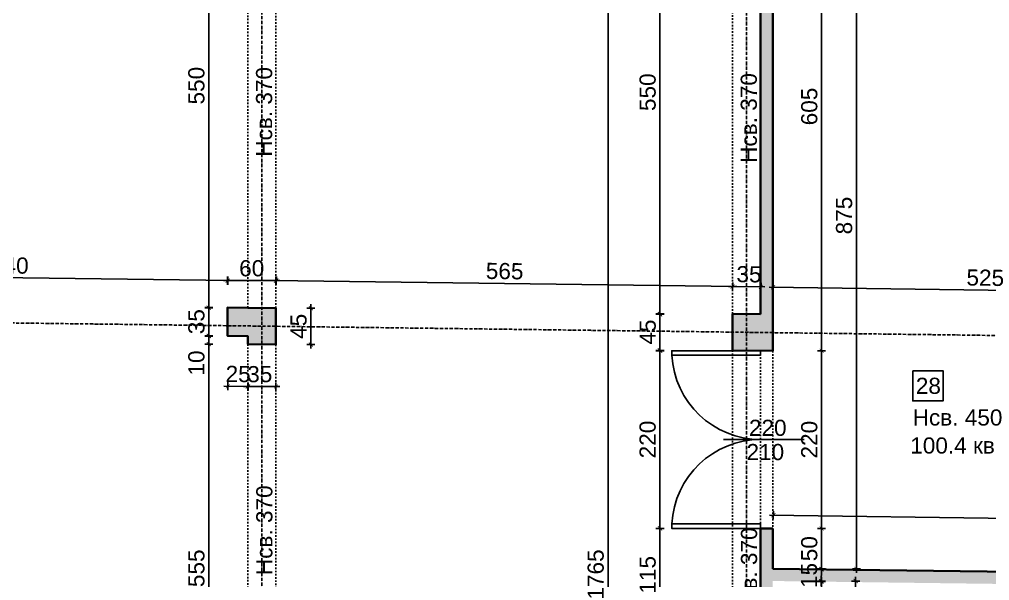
# Model space of a CAD drawing. Header units: inches. Extents: x -72385 to 39588, y -6525 to 66685.
# Drawn here: x -43225 to -42024, y 2075 to 2770 of the extents above; entities that cross this region are included whole.
import ezdxf

# ---------------------------------------------------------------- set-up
doc = ezdxf.new("R2010")
doc.units = ezdxf.units.IN
doc.header["$MEASUREMENT"] = 0
doc.linetypes.add('DashDot', pattern=[0.6, 0.4, -0.1, 0, -0.1])
doc.linetypes.add('Hidden', pattern=[0.4, 0.2, -0.2])
for name, color, linetype, lineweight in [('Врати', 251, 'Continuous', 25), ('Надписи Hсв', 252, 'Continuous', 25), ('Надписи врати', 252, 'Continuous', 25), ('Надписи коти вътрешни', 252, 'Continuous', 25), ('Надписи номера на пом.', 252, 'Continuous', 25), ('Надписи площ', 252, 'Continuous', 25), ('Оси', 252, 'DashDot', 25), ('Пунктир', 253, 'Hidden', 25), ('Разрезни линии', 7, 'Continuous', 35), ('Щрих стени', 254, 'Continuous', 25)]:
    doc.layers.add(name, color=color, linetype=linetype, lineweight=lineweight)
doc.styles.add('Arial Regular', font='arial.ttf')
doc.styles.get("Standard").update_dxf_attribs({"font": 'arial.ttf'})
doc.dimstyles.new('Annotative', dxfattribs={"dimscale": 0, "dimtxt": 20, "dimasz": 5, "dimexe": 5, "dimexo": 5, "dimgap": 5, "dimtad": 1, "dimdec": 0, "dimzin": 0, "dimdsep": 46, "dimtxsty": 'Standard', "dimblk": 'ARCHTICK', "dimcen": 5, "dimdle": 5, "dimadec": 0, "dimazin": 0, "dimtfac": 1, "dimtdec": 0, "dimtofl": 0, "dimtmove": 0, "dimatfit": 3, "dimldrblk": 'ARCHTICK', "dimfxl": 5, "dimfxlon": 1, "dimtolj": 1, "dimtzin": 0, "dimarcsym": 1})

# ---------------------------------------------------------------- blocks, each defined once
blk = doc.blocks.new('_ArchTick')
at = {"color": 0, "linetype": 'ByBlock', "const_width": 0.15}
blk.add_lwpolyline([(-0.5, -0.5), (0.5, 0.5)], dxfattribs=at)
blk = doc.blocks.new('*D2200')
at = {"layer": 'Defpoints', "color": 0, "ltscale": 50, "transparency": 16777216}
for p in [(-42942.3, 2368.1), (-42990.5, 1813), (-42942.3, 1813)]:
    blk.add_point(p, dxfattribs=at)
at = {"layer": 'Надписи коти вътрешни', "color": 0, "lineweight": -2, "ltscale": 50, "transparency": 16777216}
for p, q in [((-42985.5, 2368.1), (-42995.5, 2368.1)), ((-42990.5, 2373.1), (-42990.5, 1808)), ((-42985.5, 1813), (-42995.5, 1813))]:
    blk.add_line(p, q, dxfattribs=at)
at = {"layer": 'Надписи коти вътрешни', "color": 0, "lineweight": -2, "ltscale": 50, "transparency": 16777216, "xscale": 5, "yscale": 5, "zscale": 5}
for p, rotation in [((-42990.5, 2368.1), 90), ((-42990.5, 1813), 270)]:
    blk.add_blockref('_ArchTick', p, dxfattribs=dict(at, rotation=rotation))
at = {"layer": 'Надписи коти вътрешни', "color": 0, "ltscale": 50, "transparency": 16777216, "insert": (-43005.7, 2090.6), "char_height": 20, "attachment_point": 5, "rotation": 90}
blk.add_mtext('\\A1;555', dxfattribs=at)
blk = doc.blocks.new('*D2201')
at = {"layer": 'Defpoints', "color": 0, "ltscale": 50, "transparency": 16777216}
for p in [(-42942.3, 2378.1), (-42990.5, 2368.1), (-42942.3, 2368.1)]:
    blk.add_point(p, dxfattribs=at)
at = {"layer": 'Надписи коти вътрешни', "color": 0, "lineweight": -2, "ltscale": 50, "transparency": 16777216}
for p, q in [((-42985.5, 2378.1), (-42995.5, 2378.1)), ((-42990.5, 2383.1), (-42990.5, 2368.1)), ((-42985.5, 2368.1), (-42995.5, 2368.1)), ((-42990.5, 2368.1), (-42990.5, 2326.4))]:
    blk.add_line(p, q, dxfattribs=at)
at = {"layer": 'Надписи коти вътрешни', "color": 0, "lineweight": -2, "ltscale": 50, "transparency": 16777216, "xscale": 5, "yscale": 5, "zscale": 5}
for p, rotation in [((-42990.5, 2378.1), 90), ((-42990.5, 2368.1), 270)]:
    blk.add_blockref('_ArchTick', p, dxfattribs=dict(at, rotation=rotation))
at = {"layer": 'Надписи коти вътрешни', "color": 0, "ltscale": 50, "transparency": 16777216, "insert": (-43005.7, 2344.7), "char_height": 20, "attachment_point": 5, "rotation": 90}
blk.add_mtext('\\A1;10', dxfattribs=at)
blk = doc.blocks.new('*D2202')
at = {"layer": 'Defpoints', "color": 0, "ltscale": 50, "transparency": 16777216}
for p in [(-42990.5, 2413.4), (-42967.3, 2413.4), (-42967.3, 2378.4)]:
    blk.add_point(p, dxfattribs=at)
at = {"layer": 'Надписи коти вътрешни', "color": 0, "lineweight": -2, "ltscale": 50, "transparency": 16777216}
for p, q in [((-42990.5, 2373.4), (-42990.5, 2418.4)), ((-42985.5, 2413.4), (-42995.5, 2413.4)), ((-42985.5, 2378.4), (-42995.5, 2378.4))]:
    blk.add_line(p, q, dxfattribs=at)
at = {"layer": 'Надписи коти вътрешни', "color": 0, "lineweight": -2, "ltscale": 50, "transparency": 16777216, "xscale": 5, "yscale": 5, "zscale": 5}
for p, rotation in [((-42990.5, 2413.4), 90), ((-42990.5, 2378.4), 270)]:
    blk.add_blockref('_ArchTick', p, dxfattribs=dict(at, rotation=rotation))
at = {"layer": 'Надписи коти вътрешни', "color": 0, "ltscale": 50, "transparency": 16777216, "insert": (-43005.7, 2395.9), "char_height": 20, "attachment_point": 5, "rotation": 90}
blk.add_mtext('\\A1;35', dxfattribs=at)
blk = doc.blocks.new('*D2203')
at = {"layer": 'Defpoints', "color": 0, "ltscale": 50, "transparency": 16777216}
for p in [(-42942.3, 2963.1), (-42990.5, 2413.1), (-42942.3, 2413.1)]:
    blk.add_point(p, dxfattribs=at)
at = {"layer": 'Надписи коти вътрешни', "color": 0, "lineweight": -2, "ltscale": 50, "transparency": 16777216}
for p, q in [((-42990.5, 2968.1), (-42990.5, 2408.1)), ((-42985.5, 2963.1), (-42995.5, 2963.1)), ((-42985.5, 2413.1), (-42995.5, 2413.1))]:
    blk.add_line(p, q, dxfattribs=at)
at = {"layer": 'Надписи коти вътрешни', "color": 0, "lineweight": -2, "ltscale": 50, "transparency": 16777216, "xscale": 5, "yscale": 5, "zscale": 5}
for p, rotation in [((-42990.5, 2963.1), 90), ((-42990.5, 2413.1), 270)]:
    blk.add_blockref('_ArchTick', p, dxfattribs=dict(at, rotation=rotation))
at = {"layer": 'Надписи коти вътрешни', "color": 0, "ltscale": 50, "transparency": 16777216, "insert": (-43005.7, 2688.1), "char_height": 20, "attachment_point": 5, "rotation": 90}
blk.add_mtext('\\A1;550', dxfattribs=at)
blk = doc.blocks.new('*D2205')
at = {"layer": 'Defpoints', "color": 0, "ltscale": 50, "transparency": 16777216}
for p in [(-42941.8, 2315.6), (-42967.3, 2271.4), (-42942.3, 2271.1)]:
    blk.add_point(p, dxfattribs=at)
at = {"layer": 'Надписи коти вътрешни', "color": 0, "lineweight": -2, "ltscale": 50, "transparency": 16777216}
for p, q in [((-42966.8, 2310.9), (-42966.7, 2320.9)), ((-42941.8, 2310.6), (-42941.7, 2320.6)), ((-42971.8, 2316), (-42936.8, 2315.5))]:
    blk.add_line(p, q, dxfattribs=at)
at = {"layer": 'Надписи коти вътрешни', "color": 0, "lineweight": -2, "ltscale": 50, "transparency": 16777216, "xscale": 5, "yscale": 5, "zscale": 5}
for p, rotation in [((-42966.8, 2315.9), 179.2706286525463), ((-42941.8, 2315.6), 359.2706286525462)]:
    blk.add_blockref('_ArchTick', p, dxfattribs=dict(at, rotation=rotation))
at = {"layer": 'Надписи коти вътрешни', "color": 0, "ltscale": 50, "transparency": 16777216, "insert": (-42954.1, 2331), "char_height": 20, "attachment_point": 5, "rotation": 359.2706}
blk.add_mtext('\\A1;25', dxfattribs=at)
blk = doc.blocks.new('*D2206')
at = {"layer": 'Defpoints', "color": 0, "ltscale": 50, "transparency": 16777216}
for p in [(-42907.3, 2315.6), (-42942.3, 2281.1), (-42907.3, 2281.1)]:
    blk.add_point(p, dxfattribs=at)
at = {"layer": 'Надписи коти вътрешни', "color": 0, "lineweight": -2, "ltscale": 50, "transparency": 16777216}
for p, q in [((-42942.3, 2310.6), (-42942.3, 2320.6)), ((-42907.3, 2310.6), (-42907.3, 2320.6)), ((-42947.3, 2315.6), (-42902.3, 2315.6))]:
    blk.add_line(p, q, dxfattribs=at)
at = {"layer": 'Надписи коти вътрешни', "color": 0, "lineweight": -2, "ltscale": 50, "transparency": 16777216, "xscale": 5, "yscale": 5, "zscale": 5, "rotation": 180}
blk.add_blockref('_ArchTick', (-42942.3, 2315.6), dxfattribs=at)
at = {"layer": 'Надписи коти вътрешни', "color": 0, "lineweight": -2, "ltscale": 50, "transparency": 16777216, "xscale": 5, "yscale": 5, "zscale": 5}
blk.add_blockref('_ArchTick', (-42907.3, 2315.6), dxfattribs=at)
at = {"layer": 'Надписи коти вътрешни', "color": 0, "ltscale": 50, "transparency": 16777216, "insert": (-42927.3, 2330.8), "char_height": 20, "attachment_point": 5}
blk.add_mtext('\\A1;35', dxfattribs=at)
blk = doc.blocks.new('*D2209')
at = {"layer": 'Defpoints', "color": 0, "ltscale": 50, "transparency": 16777216}
for p in [(-42907.3, 2412.6), (-42864, 2412.6), (-42907.3, 2367.6)]:
    blk.add_point(p, dxfattribs=at)
at = {"layer": 'Надписи коти вътрешни', "color": 0, "lineweight": -2, "ltscale": 50, "transparency": 16777216}
for p, q in [((-42864, 2362.6), (-42864, 2417.6)), ((-42869, 2412.6), (-42859, 2412.6)), ((-42869, 2367.6), (-42859, 2367.6))]:
    blk.add_line(p, q, dxfattribs=at)
at = {"layer": 'Надписи коти вътрешни', "color": 0, "lineweight": -2, "ltscale": 50, "transparency": 16777216, "xscale": 5, "yscale": 5, "zscale": 5}
for p, rotation in [((-42864, 2412.6), 90), ((-42864, 2367.6), 270)]:
    blk.add_blockref('_ArchTick', p, dxfattribs=dict(at, rotation=rotation))
at = {"layer": 'Надписи коти вътрешни', "color": 0, "ltscale": 50, "transparency": 16777216, "insert": (-42879.2, 2390.1), "char_height": 20, "attachment_point": 5, "rotation": 90}
blk.add_mtext('\\A1;45', dxfattribs=at)
blk = doc.blocks.new('*D2213')
at = {"layer": 'Defpoints', "color": 0, "ltscale": 50, "transparency": 16777216}
for p in [(-42966.9, 2446.7), (-43507.3, 2420.3), (-42967.3, 2413.4)]:
    blk.add_point(p, dxfattribs=at)
at = {"layer": 'Надписи коти вътрешни', "color": 0, "lineweight": -2, "ltscale": 50, "transparency": 16777216}
for p, q in [((-43511.9, 2453.7), (-42961.9, 2446.7)), ((-43507, 2448.6), (-43506.8, 2458.6)), ((-42967, 2441.7), (-42966.8, 2451.7))]:
    blk.add_line(p, q, dxfattribs=at)
at = {"layer": 'Надписи коти вътрешни', "color": 0, "lineweight": -2, "ltscale": 50, "transparency": 16777216, "xscale": 5, "yscale": 5, "zscale": 5}
for p, rotation in [((-43506.9, 2453.6), 179.2706286525486), ((-42966.9, 2446.7), 359.2706286525486)]:
    blk.add_blockref('_ArchTick', p, dxfattribs=dict(at, rotation=rotation))
at = {"layer": 'Надписи коти вътрешни', "color": 0, "ltscale": 50, "transparency": 16777216, "insert": (-43236.7, 2465.4), "char_height": 20, "attachment_point": 5, "rotation": 359.2706}
blk.add_mtext('\\A1;540', dxfattribs=at)
blk = doc.blocks.new('*D4542')
at = {"layer": 'Defpoints', "color": 0, "ltscale": 50, "transparency": 16777216}
for p in [(-42907.3, 2446.7), (-42967.3, 2413.4), (-42907.3, 2413.4)]:
    blk.add_point(p, dxfattribs=at)
at = {"layer": 'Надписи коти вътрешни', "color": 0, "lineweight": -2, "ltscale": 50, "transparency": 16777216}
for p, q in [((-42967.3, 2441.7), (-42967.3, 2451.7)), ((-42907.3, 2441.7), (-42907.3, 2451.7)), ((-42972.3, 2446.7), (-42902.3, 2446.7))]:
    blk.add_line(p, q, dxfattribs=at)
at = {"layer": 'Надписи коти вътрешни', "color": 0, "lineweight": -2, "ltscale": 50, "transparency": 16777216, "xscale": 5, "yscale": 5, "zscale": 5, "rotation": 180}
blk.add_blockref('_ArchTick', (-42967.3, 2446.7), dxfattribs=at)
at = {"layer": 'Надписи коти вътрешни', "color": 0, "lineweight": -2, "ltscale": 50, "transparency": 16777216, "xscale": 5, "yscale": 5, "zscale": 5}
blk.add_blockref('_ArchTick', (-42907.3, 2446.7), dxfattribs=at)
at = {"layer": 'Надписи коти вътрешни', "color": 0, "ltscale": 50, "transparency": 16777216, "insert": (-42937.3, 2461.9), "char_height": 20, "attachment_point": 5}
blk.add_mtext('\\A1;60', dxfattribs=at)
blk = doc.blocks.new('*D4166')
at = {"layer": 'Defpoints', "color": 0, "ltscale": 50, "transparency": 16777216}
for p in [(-42341.9, 2439.5), (-42907.3, 2412.6), (-42342.3, 2405.5)]:
    blk.add_point(p, dxfattribs=at)
at = {"layer": 'Надписи коти вътрешни', "color": 0, "lineweight": -2, "ltscale": 50, "transparency": 16777216}
for p, q in [((-42907, 2441.7), (-42906.8, 2451.7)), ((-42911.9, 2446.8), (-42336.9, 2439.5)), ((-42342, 2434.5), (-42341.8, 2444.5))]:
    blk.add_line(p, q, dxfattribs=at)
at = {"layer": 'Надписи коти вътрешни', "color": 0, "lineweight": -2, "ltscale": 50, "transparency": 16777216, "xscale": 5, "yscale": 5, "zscale": 5}
for p, rotation in [((-42906.9, 2446.7), 179.2706286525477), ((-42341.9, 2439.5), 359.2706286525477)]:
    blk.add_blockref('_ArchTick', p, dxfattribs=dict(at, rotation=rotation))
at = {"layer": 'Надписи коти вътрешни', "color": 0, "ltscale": 50, "transparency": 16777216, "insert": (-42624.2, 2458.4), "char_height": 20, "attachment_point": 5, "rotation": 359.2706}
blk.add_mtext('\\A1;565', dxfattribs=at)
blk = doc.blocks.new('*D2214')
at = {"layer": 'Defpoints', "color": 0, "ltscale": 50, "transparency": 16777216}
for p in [(-42341.9, 2439.5), (-42342.3, 2405.5), (-42307.3, 2405)]:
    blk.add_point(p, dxfattribs=at)
at = {"layer": 'Надписи коти вътрешни', "color": 0, "lineweight": -2, "ltscale": 50, "transparency": 16777216}
for p, q in [((-42301.9, 2439), (-42346.9, 2439.6)), ((-42342, 2434.5), (-42341.8, 2444.5)), ((-42307, 2434.1), (-42306.8, 2444.1))]:
    blk.add_line(p, q, dxfattribs=at)
at = {"layer": 'Надписи коти вътрешни', "color": 0, "lineweight": -2, "ltscale": 50, "transparency": 16777216, "xscale": 5, "yscale": 5, "zscale": 5}
for p, rotation in [((-42341.9, 2439.5), 179.2706286525403), ((-42306.9, 2439.1), 359.2706286525403)]:
    blk.add_blockref('_ArchTick', p, dxfattribs=dict(at, rotation=rotation))
at = {"layer": 'Надписи коти вътрешни', "color": 0, "ltscale": 50, "transparency": 16777216, "insert": (-42321.7, 2454.5), "char_height": 20, "attachment_point": 5, "rotation": 359.2706}
blk.add_mtext('\\A1;35', dxfattribs=at)
blk = doc.blocks.new('*D2242')
at = {"layer": 'Defpoints', "color": 0, "ltscale": 50, "transparency": 16777216}
for p in [(-42496.2, 2965.5), (-42342.3, 2965.5), (-42342.3, 1200.4)]:
    blk.add_point(p, dxfattribs=at)
at = {"layer": 'Надписи коти вътрешни', "color": 0, "lineweight": -2, "ltscale": 50, "transparency": 16777216}
for p, q in [((-42496.2, 1195.4), (-42496.2, 2970.5)), ((-42491.2, 2965.5), (-42501.2, 2965.5)), ((-42491.2, 1200.4), (-42501.2, 1200.4))]:
    blk.add_line(p, q, dxfattribs=at)
at = {"layer": 'Надписи коти вътрешни', "color": 0, "lineweight": -2, "ltscale": 50, "transparency": 16777216, "xscale": 5, "yscale": 5, "zscale": 5}
for p, rotation in [((-42496.2, 2965.5), 90), ((-42496.2, 1200.4), 270)]:
    blk.add_blockref('_ArchTick', p, dxfattribs=dict(at, rotation=rotation))
at = {"layer": 'Надписи коти вътрешни', "color": 0, "ltscale": 50, "transparency": 16777216, "insert": (-42511.4, 2082.9), "char_height": 20, "attachment_point": 5, "rotation": 90}
blk.add_mtext('\\A1;1765', dxfattribs=at)
blk = doc.blocks.new('*D2246')
at = {"layer": 'Defpoints', "color": 0, "ltscale": 50, "transparency": 16777216}
for p in [(-42307.3, 2140), (-42431.9, 2025), (-42307.3, 2025)]:
    blk.add_point(p, dxfattribs=at)
at = {"layer": 'Надписи коти вътрешни', "color": 0, "lineweight": -2, "ltscale": 50, "transparency": 16777216}
for p, q in [((-42426.9, 2140), (-42436.9, 2140)), ((-42431.9, 2145), (-42431.9, 2020)), ((-42426.9, 2025), (-42436.9, 2025))]:
    blk.add_line(p, q, dxfattribs=at)
at = {"layer": 'Надписи коти вътрешни', "color": 0, "lineweight": -2, "ltscale": 50, "transparency": 16777216, "xscale": 5, "yscale": 5, "zscale": 5}
for p, rotation in [((-42431.9, 2140), 90), ((-42431.9, 2025), 270)]:
    blk.add_blockref('_ArchTick', p, dxfattribs=dict(at, rotation=rotation))
at = {"layer": 'Надписи коти вътрешни', "color": 0, "ltscale": 50, "transparency": 16777216, "insert": (-42447.1, 2082.5), "char_height": 20, "attachment_point": 5, "rotation": 90}
blk.add_mtext('\\A1;115', dxfattribs=at)
blk = doc.blocks.new('*D2247')
at = {"layer": 'Defpoints', "color": 0, "ltscale": 50, "transparency": 16777216}
for p in [(-42307.3, 2360), (-42431.9, 2140), (-42307.3, 2140)]:
    blk.add_point(p, dxfattribs=at)
at = {"layer": 'Надписи коти вътрешни', "color": 0, "lineweight": -2, "ltscale": 50, "transparency": 16777216}
for p, q in [((-42426.9, 2360), (-42436.9, 2360)), ((-42431.9, 2365), (-42431.9, 2135)), ((-42426.9, 2140), (-42436.9, 2140))]:
    blk.add_line(p, q, dxfattribs=at)
at = {"layer": 'Надписи коти вътрешни', "color": 0, "lineweight": -2, "ltscale": 50, "transparency": 16777216, "xscale": 5, "yscale": 5, "zscale": 5}
for p, rotation in [((-42431.9, 2360), 90), ((-42431.9, 2140), 270)]:
    blk.add_blockref('_ArchTick', p, dxfattribs=dict(at, rotation=rotation))
at = {"layer": 'Надписи коти вътрешни', "color": 0, "ltscale": 50, "transparency": 16777216, "insert": (-42447.1, 2250), "char_height": 20, "attachment_point": 5, "rotation": 90}
blk.add_mtext('\\A1;220', dxfattribs=at)
blk = doc.blocks.new('*D2248')
at = {"layer": 'Defpoints', "color": 0, "ltscale": 50, "transparency": 16777216}
for p in [(-42342.3, 2405.5), (-42431.9, 2360.4), (-42342.3, 2360.4)]:
    blk.add_point(p, dxfattribs=at)
at = {"layer": 'Надписи коти вътрешни', "color": 0, "lineweight": -2, "ltscale": 50, "transparency": 16777216}
for p, q in [((-42426.9, 2405.5), (-42436.9, 2405.5)), ((-42431.9, 2410.5), (-42431.9, 2355.4)), ((-42426.9, 2360.4), (-42436.9, 2360.4))]:
    blk.add_line(p, q, dxfattribs=at)
at = {"layer": 'Надписи коти вътрешни', "color": 0, "lineweight": -2, "ltscale": 50, "transparency": 16777216, "xscale": 5, "yscale": 5, "zscale": 5}
for p, rotation in [((-42431.9, 2405.5), 90), ((-42431.9, 2360.4), 270)]:
    blk.add_blockref('_ArchTick', p, dxfattribs=dict(at, rotation=rotation))
at = {"layer": 'Надписи коти вътрешни', "color": 0, "ltscale": 50, "transparency": 16777216, "insert": (-42447, 2383), "char_height": 20, "attachment_point": 5, "rotation": 90}
blk.add_mtext('\\A1;45', dxfattribs=at)
blk = doc.blocks.new('*D2249')
at = {"layer": 'Defpoints', "color": 0, "ltscale": 50, "transparency": 16777216}
for p in [(-42307.3, 2955.1), (-42431.9, 2405), (-42307.3, 2405)]:
    blk.add_point(p, dxfattribs=at)
at = {"layer": 'Надписи коти вътрешни', "color": 0, "lineweight": -2, "ltscale": 50, "transparency": 16777216}
for p, q in [((-42426.9, 2955.1), (-42436.9, 2955.1)), ((-42431.9, 2960.1), (-42431.9, 2400)), ((-42426.9, 2405), (-42436.9, 2405))]:
    blk.add_line(p, q, dxfattribs=at)
at = {"layer": 'Надписи коти вътрешни', "color": 0, "lineweight": -2, "ltscale": 50, "transparency": 16777216, "xscale": 5, "yscale": 5, "zscale": 5}
for p, rotation in [((-42431.9, 2955.1), 90), ((-42431.9, 2405), 270)]:
    blk.add_blockref('_ArchTick', p, dxfattribs=dict(at, rotation=rotation))
at = {"layer": 'Надписи коти вътрешни', "color": 0, "ltscale": 50, "transparency": 16777216, "insert": (-42447.1, 2680), "char_height": 20, "attachment_point": 5, "rotation": 90}
blk.add_mtext('\\A1;550', dxfattribs=at)
blk = doc.blocks.new('*D2251')
at = {"layer": 'Defpoints', "color": 0, "ltscale": 50, "transparency": 16777216}
for p in [(-42292.3, 2074.8), (-42232.1, 2074.8), (-42292.3, 2024.8)]:
    blk.add_point(p, dxfattribs=at)
at = {"layer": 'Надписи коти вътрешни', "color": 0, "lineweight": -2, "ltscale": 50, "transparency": 16777216}
for p, q in [((-42232.1, 2019.8), (-42232.1, 2079.8)), ((-42237.1, 2074.8), (-42227.1, 2074.8)), ((-42237.1, 2024.8), (-42227.1, 2024.8))]:
    blk.add_line(p, q, dxfattribs=at)
at = {"layer": 'Надписи коти вътрешни', "color": 0, "lineweight": -2, "ltscale": 50, "transparency": 16777216, "xscale": 5, "yscale": 5, "zscale": 5}
for p, rotation in [((-42232.1, 2074.8), 90), ((-42232.1, 2024.8), 270)]:
    blk.add_blockref('_ArchTick', p, dxfattribs=dict(at, rotation=rotation))
at = {"layer": 'Надписи коти вътрешни', "color": 0, "ltscale": 50, "transparency": 16777216, "insert": (-42247.3, 2049.8), "char_height": 20, "attachment_point": 5, "rotation": 90}
blk.add_mtext('\\A1;50', dxfattribs=at)
blk = doc.blocks.new('*D2252')
at = {"layer": 'Defpoints', "color": 0, "ltscale": 50, "transparency": 16777216}
for p in [(-42292.3, 2074.8), (-42292.3, 1199.7), (-42189.7, 1199.7)]:
    blk.add_point(p, dxfattribs=at)
at = {"layer": 'Надписи коти вътрешни', "color": 0, "lineweight": -2, "ltscale": 50, "transparency": 16777216}
for p, q in [((-42189.7, 2079.8), (-42189.7, 1194.7)), ((-42194.7, 2074.8), (-42184.7, 2074.8)), ((-42194.7, 1199.7), (-42184.7, 1199.7))]:
    blk.add_line(p, q, dxfattribs=at)
at = {"layer": 'Надписи коти вътрешни', "color": 0, "lineweight": -2, "ltscale": 50, "transparency": 16777216, "xscale": 5, "yscale": 5, "zscale": 5}
for p, rotation in [((-42189.7, 2074.8), 90), ((-42189.7, 1199.7), 270)]:
    blk.add_blockref('_ArchTick', p, dxfattribs=dict(at, rotation=rotation))
at = {"layer": 'Надписи коти вътрешни', "color": 0, "ltscale": 50, "transparency": 16777216, "insert": (-42204.9, 1637.3), "char_height": 20, "attachment_point": 5, "rotation": 90}
blk.add_mtext('\\A1;875', dxfattribs=at)
blk = doc.blocks.new('*D2279')
at = {"layer": 'Defpoints', "color": 0, "ltscale": 50, "transparency": 16777216}
for p in [(-42292.3, 2139.8), (-42231.8, 2139.8), (-42292.3, 2089.8)]:
    blk.add_point(p, dxfattribs=at)
at = {"layer": 'Надписи коти вътрешни', "color": 0, "lineweight": -2, "ltscale": 50, "transparency": 16777216}
for p, q in [((-42236.8, 2139.8), (-42226.8, 2139.8)), ((-42231.8, 2084.8), (-42231.8, 2144.8)), ((-42236.8, 2089.8), (-42226.8, 2089.8))]:
    blk.add_line(p, q, dxfattribs=at)
at = {"layer": 'Надписи коти вътрешни', "color": 0, "lineweight": -2, "ltscale": 50, "transparency": 16777216, "xscale": 5, "yscale": 5, "zscale": 5}
for p, rotation in [((-42231.8, 2139.8), 90), ((-42231.8, 2089.8), 270)]:
    blk.add_blockref('_ArchTick', p, dxfattribs=dict(at, rotation=rotation))
at = {"layer": 'Надписи коти вътрешни', "color": 0, "ltscale": 50, "transparency": 16777216, "insert": (-42247, 2114.8), "char_height": 20, "attachment_point": 5, "rotation": 90}
blk.add_mtext('\\A1;50', dxfattribs=at)
blk = doc.blocks.new('*D2280')
at = {"layer": 'Defpoints', "color": 0, "ltscale": 50, "transparency": 16777216}
for p in [(-42292.3, 2359.8), (-42292.3, 2139.8), (-42231.8, 2139.8)]:
    blk.add_point(p, dxfattribs=at)
at = {"layer": 'Надписи коти вътрешни', "color": 0, "lineweight": -2, "ltscale": 50, "transparency": 16777216}
for p, q in [((-42236.8, 2359.8), (-42226.8, 2359.8)), ((-42231.8, 2364.8), (-42231.8, 2134.8)), ((-42236.8, 2139.8), (-42226.8, 2139.8))]:
    blk.add_line(p, q, dxfattribs=at)
at = {"layer": 'Надписи коти вътрешни', "color": 0, "lineweight": -2, "ltscale": 50, "transparency": 16777216, "xscale": 5, "yscale": 5, "zscale": 5}
for p, rotation in [((-42231.8, 2359.8), 90), ((-42231.8, 2139.8), 270)]:
    blk.add_blockref('_ArchTick', p, dxfattribs=dict(at, rotation=rotation))
at = {"layer": 'Надписи коти вътрешни', "color": 0, "ltscale": 50, "transparency": 16777216, "insert": (-42247, 2249.8), "char_height": 20, "attachment_point": 5, "rotation": 90}
blk.add_mtext('\\A1;220', dxfattribs=at)
blk = doc.blocks.new('*D2281')
at = {"layer": 'Defpoints', "color": 0, "ltscale": 50, "transparency": 16777216}
for p in [(-42292.3, 2964.9), (-42231.8, 2964.9), (-42292.3, 2359.8)]:
    blk.add_point(p, dxfattribs=at)
at = {"layer": 'Надписи коти вътрешни', "color": 0, "lineweight": -2, "ltscale": 50, "transparency": 16777216}
for p, q in [((-42231.8, 2354.8), (-42231.8, 2969.9)), ((-42236.8, 2964.9), (-42226.8, 2964.9)), ((-42236.8, 2359.8), (-42226.8, 2359.8))]:
    blk.add_line(p, q, dxfattribs=at)
at = {"layer": 'Надписи коти вътрешни', "color": 0, "lineweight": -2, "ltscale": 50, "transparency": 16777216, "xscale": 5, "yscale": 5, "zscale": 5}
for p, rotation in [((-42231.8, 2964.9), 90), ((-42231.8, 2359.8), 270)]:
    blk.add_blockref('_ArchTick', p, dxfattribs=dict(at, rotation=rotation))
at = {"layer": 'Надписи коти вътрешни', "color": 0, "ltscale": 50, "transparency": 16777216, "insert": (-42247, 2662.3), "char_height": 20, "attachment_point": 5, "rotation": 90}
blk.add_mtext('\\A1;605', dxfattribs=at)
blk = doc.blocks.new('*D4548')
at = {"layer": 'Defpoints', "color": 0, "ltscale": 50, "transparency": 16777216}
for p in [(-42292.3, 2964.9), (-42292.3, 2089.8), (-42188.7, 2089.8)]:
    blk.add_point(p, dxfattribs=at)
at = {"layer": 'Надписи коти вътрешни', "color": 0, "lineweight": -2, "ltscale": 50, "transparency": 16777216}
for p, q in [((-42188.7, 2969.9), (-42188.7, 2084.8)), ((-42193.7, 2964.9), (-42183.7, 2964.9)), ((-42193.7, 2089.8), (-42183.7, 2089.8))]:
    blk.add_line(p, q, dxfattribs=at)
at = {"layer": 'Надписи коти вътрешни', "color": 0, "lineweight": -2, "ltscale": 50, "transparency": 16777216, "xscale": 5, "yscale": 5, "zscale": 5}
for p, rotation in [((-42188.7, 2964.9), 90), ((-42188.7, 2089.8), 270)]:
    blk.add_blockref('_ArchTick', p, dxfattribs=dict(at, rotation=rotation))
at = {"layer": 'Надписи коти вътрешни', "color": 0, "ltscale": 50, "transparency": 16777216, "insert": (-42203.9, 2527.3), "char_height": 20, "attachment_point": 5, "rotation": 90}
blk.add_mtext('\\A1;875', dxfattribs=at)
blk = doc.blocks.new('*D2284')
at = {"layer": 'Defpoints', "color": 0, "ltscale": 50, "transparency": 16777216}
for p in [(-41196.5, 2142.2), (-42292.3, 2089.8), (-41197.3, 2075.9)]:
    blk.add_point(p, dxfattribs=at)
at = {"layer": 'Надписи коти вътрешни', "color": 0, "lineweight": -2, "ltscale": 50, "transparency": 16777216}
for p, q in [((-42296.5, 2156.2), (-41191.5, 2142.2)), ((-42291.6, 2151.2), (-42291.4, 2161.2)), ((-41196.6, 2137.2), (-41196.4, 2147.2))]:
    blk.add_line(p, q, dxfattribs=at)
at = {"layer": 'Надписи коти вътрешни', "color": 0, "lineweight": -2, "ltscale": 50, "transparency": 16777216, "xscale": 5, "yscale": 5, "zscale": 5}
for p, rotation in [((-42291.5, 2156.2), 179.2706286525478), ((-41196.5, 2142.2), 359.2706286525477)]:
    blk.add_blockref('_ArchTick', p, dxfattribs=dict(at, rotation=rotation))
at = {"layer": 'Надписи коти вътрешни', "color": 0, "ltscale": 50, "transparency": 16777216, "insert": (-41743.8, 2164.4), "char_height": 20, "attachment_point": 5, "rotation": 359.2706}
blk.add_mtext('\\A1;1095', dxfattribs=at)
blk = doc.blocks.new('*D2289')
at = {"layer": 'Defpoints', "color": 0, "ltscale": 50, "transparency": 16777216}
for p in [(-41766.9, 2431.5), (-42292.3, 2405.2), (-41767.3, 2398.1)]:
    blk.add_point(p, dxfattribs=at)
at = {"layer": 'Надписи коти вътрешни', "color": 0, "lineweight": -2, "ltscale": 50, "transparency": 16777216}
for p, q in [((-42296.9, 2438.6), (-41761.9, 2431.4)), ((-42292, 2433.5), (-42291.8, 2443.5)), ((-41767, 2426.5), (-41766.8, 2436.5))]:
    blk.add_line(p, q, dxfattribs=at)
at = {"layer": 'Надписи коти вътрешни', "color": 0, "lineweight": -2, "ltscale": 50, "transparency": 16777216, "xscale": 5, "yscale": 5, "zscale": 5}
for p, rotation in [((-42291.9, 2438.5), 179.2289551856022), ((-41766.9, 2431.5), 359.2289551856022)]:
    blk.add_blockref('_ArchTick', p, dxfattribs=dict(at, rotation=rotation))
at = {"layer": 'Надписи коти вътрешни', "color": 0, "ltscale": 50, "transparency": 16777216, "insert": (-42029.2, 2450.2), "char_height": 20, "attachment_point": 5, "rotation": 359.229}
blk.add_mtext('\\A1;525', dxfattribs=at)
blk = doc.blocks.new('*D8084')
at = {"layer": 'Defpoints', "color": 0, "ltscale": 10, "transparency": 16777216}
for p in [(-42219.1, 2088.9), (-42232.2, 2074), (-42219.2, 2073.9)]:
    blk.add_point(p, dxfattribs=at)
at = {"layer": 'Надписи коти вътрешни', "color": 0, "lineweight": -2, "ltscale": 10, "transparency": 16777216}
for p, q in [((-42231.9, 2094), (-42232.3, 2069)), ((-42227, 2089), (-42237, 2089.1)), ((-42227.2, 2074), (-42237.2, 2074.1))]:
    blk.add_line(p, q, dxfattribs=at)
at = {"layer": 'Надписи коти вътрешни', "color": 0, "lineweight": -2, "ltscale": 10, "transparency": 16777216, "xscale": 5, "yscale": 5, "zscale": 5}
for p, rotation in [((-42232, 2089), 89.2706286525493), ((-42232.2, 2074), 269.2706286525493)]:
    blk.add_blockref('_ArchTick', p, dxfattribs=dict(at, rotation=rotation))
at = {"layer": 'Надписи коти вътрешни', "color": 0, "ltscale": 10, "transparency": 16777216, "insert": (-42247.3, 2081.7), "char_height": 20, "attachment_point": 5, "rotation": 89.2706}
blk.add_mtext('\\A1;15', dxfattribs=at)

msp = doc.modelspace()

# ---------------------------------------------------------------- hatches: boundary and pattern name
at = {"layer": 'Щрих стени', "ltscale": 10}
h = msp.add_hatch(color=256, dxfattribs=at)
h.dxf.hatch_style = 1
h.paths.add_polyline_path([(-44437.3, 3027.2), (-44472.3, 3027.6), (-44472.3, 2992.6), (-44437.3, 2992.2)])
h.paths.add_polyline_path([(-44137.3, 3023.4), (-44172.3, 3023.8), (-44172.3, 2978.8), (-44137.3, 2978.3)])
h.paths.add_polyline_path([(-43837.3, 3019.5), (-43872.3, 3020), (-43872.3, 2985), (-43837.3, 2984.5)])
h.paths.add_polyline_path([(-43507.3, 3015.3), (-43572.3, 3016.2), (-43572.3, 2971.2), (-43507.3, 2970.3)])
h.paths.add_polyline_path([(-43207.3, 3011.5), (-43242.3, 3012), (-43242.3, 2977), (-43207.3, 2976.5)])
h.paths.add_polyline_path([(-42907.3, 3007.7), (-42942.3, 3008.1), (-42942.3, 2963.1), (-42907.3, 2962.7)])
h.paths.add_polyline_path([(-42607.3, 3003.9), (-42642.3, 3004.3), (-42642.3, 2969.3), (-42607.3, 2968.9)])
h.paths.add_polyline_path([(-42307.3, 3000.1), (-42342.3, 3000.5), (-42342.3, 2955.5), (-42307.3, 2955.1), (-42307.3, 2405), (-42342.3, 2405.5), (-42342.3, 2360.4), (-42292.3, 2359.8), (-42292.3, 2964.9), (-42307.3, 2965.1)])
h.paths.add_polyline_path([(-42907.3, 2412.6), (-42942.3, 2413.1), (-42967.3, 2413.4), (-42967.3, 2378.4), (-42942.3, 2378.1), (-42942.3, 2368.1), (-42907.3, 2367.6)])
h.paths.add_polyline_path([(-43507.3, 2420.3), (-43572.3, 2421.1), (-43572.3, 2376.1), (-43507.3, 2375.3)])
h.paths.add_polyline_path([(-44137.3, 2428.3), (-44172.3, 2428.8), (-44197.3, 2429.1), (-44197.3, 2394.1), (-44172.3, 2393.7), (-44172.3, 2383.7), (-44137.3, 2383.3)])
h = msp.add_hatch(color=256, dxfattribs=at)
h.dxf.hatch_style = 1
h.paths.add_polyline_path([(-42007.3, 2996.2), (-42042.3, 2996.7), (-42042.3, 2961.7), (-42007.3, 2961.2)])
h.paths.add_polyline_path([(-41707.3, 2992.4), (-41742.3, 2992.9), (-41742.3, 2947.9), (-41707.3, 2947.4)])
h.paths.add_polyline_path([(-41407.3, 2988.6), (-41442.3, 2989), (-41442.3, 2954), (-41407.3, 2953.6)])
h.paths.add_polyline_path([(-41707.3, 2397.4), (-41742.3, 2397.8), (-41767.3, 2398.1), (-41767.3, 2363.1), (-41742.3, 2362.8), (-41742.3, 2352.8), (-41707.3, 2352.4)], flags=17)
h.paths.add_polyline_path([(-42292.3, 2089.8), (-42292.3, 2139.8), (-42307.3, 2140), (-42307.3, 2025), (-42292.3, 2024.8), (-42292.3, 2074.8), (-41707.3, 2067.3), (-41707.3, 2062.8), (-41702.3, 2062.8), (-41702.3, 2067.3), (-41197.3, 2060.8), (-41197.3, 2030.8), (-41142.3, 2030.1), (-41142.3, 1745.1), (-41702.3, 1752.3), (-41702.3, 1962.8), (-41707.3, 1962.8), (-41707.3, 1797.3), (-41742.3, 1797.8), (-41742.3, 1787.8), (-41767.3, 1788.1), (-41767.3, 1753.1), (-41742.3, 1752.8), (-41707.3, 1752.3), (-41707.3, 1557.8), (-41702.3, 1557.8), (-41702.3, 1747.3), (-41142.3, 1740.1), (-41142.3, 1660.1), (-41112.3, 1659.7), (-41112.3, 1754.7), (-41087.3, 1754.4), (-41087.3, 1804.4), (-41112.3, 1804.7), (-41112.3, 2949.8), (-40882.3, 2946.9), (-40882.3, 2966.9), (-40907.3, 2967.2), (-40907.3, 2982.2), (-41142.3, 2985.2), (-41142.3, 2105.2), (-41197.3, 2105.9), (-41197.3, 2075.9)])
h.paths.add_polyline_path([(-42007.3, 1196.1), (-42042.3, 1196.5), (-42042.3, 1161.5), (-42007.3, 1161.1)])
h.paths.add_polyline_path([(-41707.3, 1192.3), (-41702.3, 1192.2), (-41702.3, 1457.8), (-41707.3, 1457.8), (-41707.3, 1202.3), (-41742.3, 1202.7), (-41742.3, 1157.7), (-41707.3, 1157.3)])
h.paths.add_polyline_path([(-41407.3, 1188.5), (-41442.3, 1188.9), (-41442.3, 1153.9), (-41407.3, 1153.4)])

# ---------------------------------------------------------------- linework, layer by layer
at = {"layer": 'Врати', "ltscale": 50}
for points in [[(-42307.3, 2360), (-42307.3, 2354.5), (-42417.3, 2354.5), (-42417.3, 2360)], [(-42307.3, 2140), (-42307.3, 2145.5), (-42417.3, 2145.5), (-42417.3, 2140)]]:
    msp.add_lwpolyline(points, close=True, dxfattribs=at)
for centre, start, end in [((-42307.3, 2360), 182.866, 270), ((-42307.3, 2140), 90, 177.134)]:
    msp.add_arc(centre, 110, start, end, dxfattribs=at)
at = {"layer": 'Надписи врати', "ltscale": 50}
msp.add_line((-42353.4, 2250), (-42253.4, 2250), dxfattribs=at)
at = {"layer": 'Надписи номера на пом.', "ltscale": 50}
msp.add_lwpolyline([(-42119, 2335.2), (-42119, 2297.7), (-42081.5, 2297.7), (-42081.5, 2335.2)], close=True, dxfattribs=at)
at = {"layer": 'Оси', "ltscale": 10}
for p, q in [((-42924.8, 3390.4), (-42924.8, 790.2)), ((-42324.8, 3382.8), (-42324.8, 782.6)), ((-39839.8, 2351.1), (-52699.8, 2514.8))]:
    msp.add_line(p, q, dxfattribs=at)
at = {"layer": 'Пунктир', "ltscale": 10}
for p, q in [((-42942.3, 2963.1), (-42942.3, 2413.1)), ((-42907.3, 2962.7), (-42907.3, 2412.6)), ((-42342.3, 2955.5), (-42342.3, 2405.5)), ((-42942.3, 2368.1), (-42942.3, 1813)), ((-42907.3, 2367.6), (-42907.3, 1812.6)), ((-42342.3, 2360.4), (-42342.3, 1805.4)), ((-42307.3, 2360), (-42307.3, 2140)), ((-42292.3, 2359.8), (-42292.3, 2139.8))]:
    msp.add_line(p, q, dxfattribs=at)
at = {"layer": 'Разрезни линии', "ltscale": 50}
for p, q in [((-42307.3, 2955.1), (-42307.3, 2405)), ((-42292.3, 2359.8), (-42292.3, 2964.9)), ((-42307.3, 2405), (-42342.3, 2405.5)), ((-42342.3, 2405.5), (-42342.3, 2360.4)), ((-42342.3, 2360.4), (-42292.3, 2359.8)), ((-42292.3, 2139.8), (-42307.3, 2140)), ((-42307.3, 2140), (-42307.3, 2025)), ((-42292.3, 2089.8), (-42292.3, 2139.8)), ((-42292.3, 2089.8), (-41197.3, 2075.9))]:
    msp.add_line(p, q, dxfattribs=at)
for points in [[(-42942.3, 2378.1), (-42942.3, 2378.1), (-42967.3, 2378.4), (-42967.3, 2413.4), (-42942.3, 2413.1)], [(-42942.3, 2378.1), (-42942.3, 2368.1), (-42907.3, 2367.6), (-42907.3, 2412.6), (-42942.3, 2413.1)]]:
    msp.add_lwpolyline(points, dxfattribs=at)

# ---------------------------------------------------------------- texts
at = {"layer": 'Надписи Hсв', "ltscale": 100, "char_height": 20, "width": 180.489, "attachment_point": 1, "rotation": 90, "style": 'Arial Regular'}
for insert in [(-42932, 2600.1), (-42332, 2592.5), (-42931.7, 2082.1), (-42331.7, 2030)]:
    msp.add_mtext('\\pxt8;Hсв. 370', dxfattribs=dict(at, insert=insert))
at = {"layer": 'Надписи Hсв', "ltscale": 100, "insert": (-42119.1, 2287.3), "char_height": 20, "width": 180.489, "attachment_point": 1, "style": 'Arial Regular'}
msp.add_mtext('\\pxt8;Hсв. 450', dxfattribs=at)
at = {"layer": 'Надписи врати', "ltscale": 100, "char_height": 20, "width": 180.489, "attachment_point": 1, "style": 'Arial Regular'}
for s, insert in [('220', (-42321.8, 2274.5)), ('210', (-42324.8, 2244.5))]:
    msp.add_mtext(s, dxfattribs=dict(at, insert=insert))
at = {"layer": 'Надписи номера на пом.', "ltscale": 100, "insert": (-42189.9, 2326.5), "char_height": 20, "width": 180.489, "attachment_point": 1, "style": 'Arial Regular'}
msp.add_mtext('\\pxqc;28', dxfattribs=at)
at = {"layer": 'Надписи площ', "ltscale": 100, "insert": (-42122.1, 2252.6), "char_height": 20, "width": 180.489, "attachment_point": 1, "style": 'Arial Regular'}
msp.add_mtext('100.4 кв.м.', dxfattribs=at)

# ---------------------------------------------------------------- dimensions: what is measured, and where the dimension line sits
at = {"layer": 'Надписи коти вътрешни', "ltscale": 50}
for base, p1, p2, picture, middle in [((-42990.5, 2413.1), (-42942.3, 2963.1), (-42942.3, 2413.1), '*D2203', (-43005.7, 2688.1)), ((-42496.2, 2965.5), (-42342.3, 1200.4), (-42342.3, 2965.5), '*D2242', (-42511.4, 2082.9)), ((-42231.8, 2964.9), (-42292.3, 2359.8), (-42292.3, 2964.9), '*D2281', (-42247, 2662.3)), ((-42188.7, 2089.8), (-42292.3, 2964.9), (-42292.3, 2089.8), '*D4548', (-42203.9, 2527.3)), ((-42431.9, 2405), (-42307.3, 2955.1), (-42307.3, 2405), '*D2249', (-42447.1, 2680)), ((-42864, 2412.6), (-42907.3, 2367.6), (-42907.3, 2412.6), '*D2209', (-42879.2, 2390.1)), ((-42431.9, 2360.4), (-42342.3, 2405.5), (-42342.3, 2360.4), '*D2248', (-42447, 2383)), ((-42990.5, 2368.1), (-42942.3, 2378.1), (-42942.3, 2368.1), '*D2201', (-43005.7, 2344.7)), ((-42990.5, 1813), (-42942.3, 2368.1), (-42942.3, 1813), '*D2200', (-43005.7, 2090.6)), ((-42431.9, 2140), (-42307.3, 2360), (-42307.3, 2140), '*D2247', (-42447.1, 2250)), ((-42231.8, 2139.8), (-42292.3, 2359.8), (-42292.3, 2139.8), '*D2280', (-42247, 2249.8)), ((-42431.9, 2025), (-42307.3, 2140), (-42307.3, 2025), '*D2246', (-42447.1, 2082.5)), ((-42231.8, 2139.8), (-42292.3, 2089.8), (-42292.3, 2139.8), '*D2279', (-42247, 2114.8)), ((-42232.1, 2074.8), (-42292.3, 2024.8), (-42292.3, 2074.8), '*D2251', (-42247.3, 2049.8)), ((-42189.7, 1199.7), (-42292.3, 2074.8), (-42292.3, 1199.7), '*D2252', (-42204.9, 1637.3))]:
    dim = msp.add_linear_dim(base=base, p1=p1, p2=p2, angle=90, dimstyle='Annotative', override={"dimscale": 0, "dimtix": 0, "dimtofl": 0, "dimtmove": 0, "dimatfit": 3}, dxfattribs=at)
    dim.commit()
    dim.dimension.update_dxf_attribs({"geometry": picture, "text_midpoint": middle})
for p1, p2, distance, picture, middle in [((-43507.3, 2420.3), (-42967.3, 2413.4), 33.3, '*D2213', (-43236.7, 2465.4)), ((-42907.3, 2412.6), (-42342.3, 2405.5), 34.1, '*D4166', (-42624.2, 2458.4)), ((-42292.3, 2405.2), (-41767.3, 2398.1), 33.3, '*D2289', (-42029.2, 2450.2)), ((-42292.3, 2089.8), (-41197.3, 2075.9), 66.4, '*D2284', (-41743.8, 2164.4))]:
    dim = msp.add_aligned_dim(p1=p1, p2=p2, distance=distance, dimstyle='Annotative', override={"dimscale": 0, "dimtix": 0, "dimtofl": 0, "dimtmove": 0, "dimatfit": 3}, dxfattribs=at)
    dim.commit()
    dim.dimension.update_dxf_attribs({"geometry": picture, "text_midpoint": middle})
dim = msp.add_linear_dim(base=(-42907.3, 2446.7), p1=(-42967.3, 2413.4), p2=(-42907.3, 2413.4), dimstyle='Annotative', override={"dimscale": 0, "dimtix": 0, "dimtofl": 0, "dimtmove": 0, "dimatfit": 3}, dxfattribs=at)
dim.commit()
dim.dimension.update_dxf_attribs({"geometry": '*D4542', "text_midpoint": (-42937.3, 2461.9)})
for base, p1, p2, angle, picture, middle, dimtype in [((-42341.9, 2439.5), (-42307.3, 2405), (-42342.3, 2405.5), 179.2706, '*D2214', (-42321.9, 2439.3), 129), ((-42990.5, 2413.4), (-42967.3, 2378.4), (-42967.3, 2413.4), 90, '*D2202', (-42990.5, 2395.9), 128), ((-42941.8, 2315.6), (-42967.3, 2271.4), (-42942.3, 2271.1), 359.2706, '*D2205', (-42954.3, 2315.7), 129)]:
    dim = msp.add_linear_dim(base=base, p1=p1, p2=p2, angle=angle, dimstyle='Annotative', override={"dimscale": 0, "dimtix": 0, "dimtofl": 0, "dimtmove": 0, "dimatfit": 3}, dxfattribs=at)
    dim.commit()
    dim.dimension.update_dxf_attribs({"geometry": picture, "text_midpoint": middle, "dimtype": dimtype})
dim = msp.add_linear_dim(base=(-42907.3, 2315.6), p1=(-42942.3, 2281.1), p2=(-42907.3, 2281.1), dimstyle='Annotative', override={"dimscale": 0, "dimtix": 0, "dimtofl": 0, "dimtmove": 0, "dimatfit": 3}, dxfattribs=at)
dim.commit()
dim.dimension.update_dxf_attribs({"geometry": '*D2206', "text_midpoint": (-42927.3, 2315.6), "dimtype": 128})
at = {"layer": 'Надписи коти вътрешни', "ltscale": 10}
dim = msp.add_linear_dim(base=(-42232.2, 2074), p1=(-42219.1, 2088.9), p2=(-42219.2, 2073.9), angle=269.2706, dimstyle='Annotative', override={"dimscale": 0, "dimtix": 0, "dimtofl": 0, "dimtmove": 0, "dimatfit": 3}, dxfattribs=at)
dim.commit()
dim.dimension.update_dxf_attribs({"geometry": '*D8084', "text_midpoint": (-42232.1, 2081.5), "dimtype": 129})

doc.saveas('drawing.dxf')
